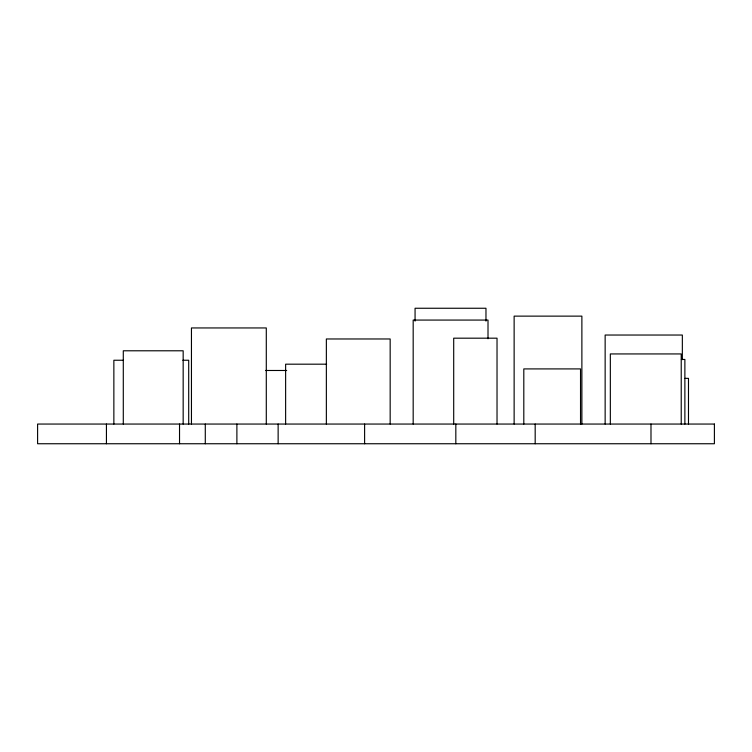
<?xml version="1.0" encoding="UTF-8"?>
<svg xmlns="http://www.w3.org/2000/svg" width="752" height="752" viewBox="0 0 752 752"><rect width="100%" height="100%" fill="white"/><g stroke="black" fill="none" stroke-linecap="round" stroke-linejoin="round"><path stroke-width="1.13" d="M681.35 359.456L684.875 359.456L684.875 424.053M123.215 360.246L113.862 360.246L113.862 424.053M182.858 360.246L188.705 360.246L188.705 424.053M326.622 364.184L285.628 364.184L285.628 424.053M265.55 370.482L286.681 370.482M685.016 378.359L688.484 378.359L688.484 424.053M682.346 359.635L682.346 335.035L605.144 335.035L605.144 424.053M681.227 424.053L681.227 353.938L610.333 353.938L610.333 424.053M650.988 424.053L650.988 443.746M581.879 424.053L581.879 316.131L514.133 316.131L514.133 424.053M580.525 424.053L580.525 368.912L523.806 368.912L523.806 424.053M535.18 424.053L535.18 443.746M497.025 424.053L497.025 338.184L453.7 338.184L453.7 424.053M488.01 338.767L488.01 320.07L413.177 320.07L413.177 424.053M485.971 321.123L485.971 308.254L415.066 308.254L415.066 321.123M455.825 424.053L455.825 443.746M390.166 424.053L390.166 338.973L326.359 338.973L326.359 424.053M364.607 424.053L364.607 443.746M278.137 424.053L278.137 443.746M266.293 424.053L266.293 327.947L191.45 327.947L191.45 424.053M236.889 424.053L236.889 443.746M205.287 424.053L205.287 443.746M183.168 424.053L183.168 350.789L123.29 350.789L123.29 424.053M179.531 424.053L179.531 443.746M106.436 424.053L106.436 443.746M714.4 424.053L37.6 424.053L37.6 443.746L714.4 443.746L714.4 424.053"/></g></svg>
